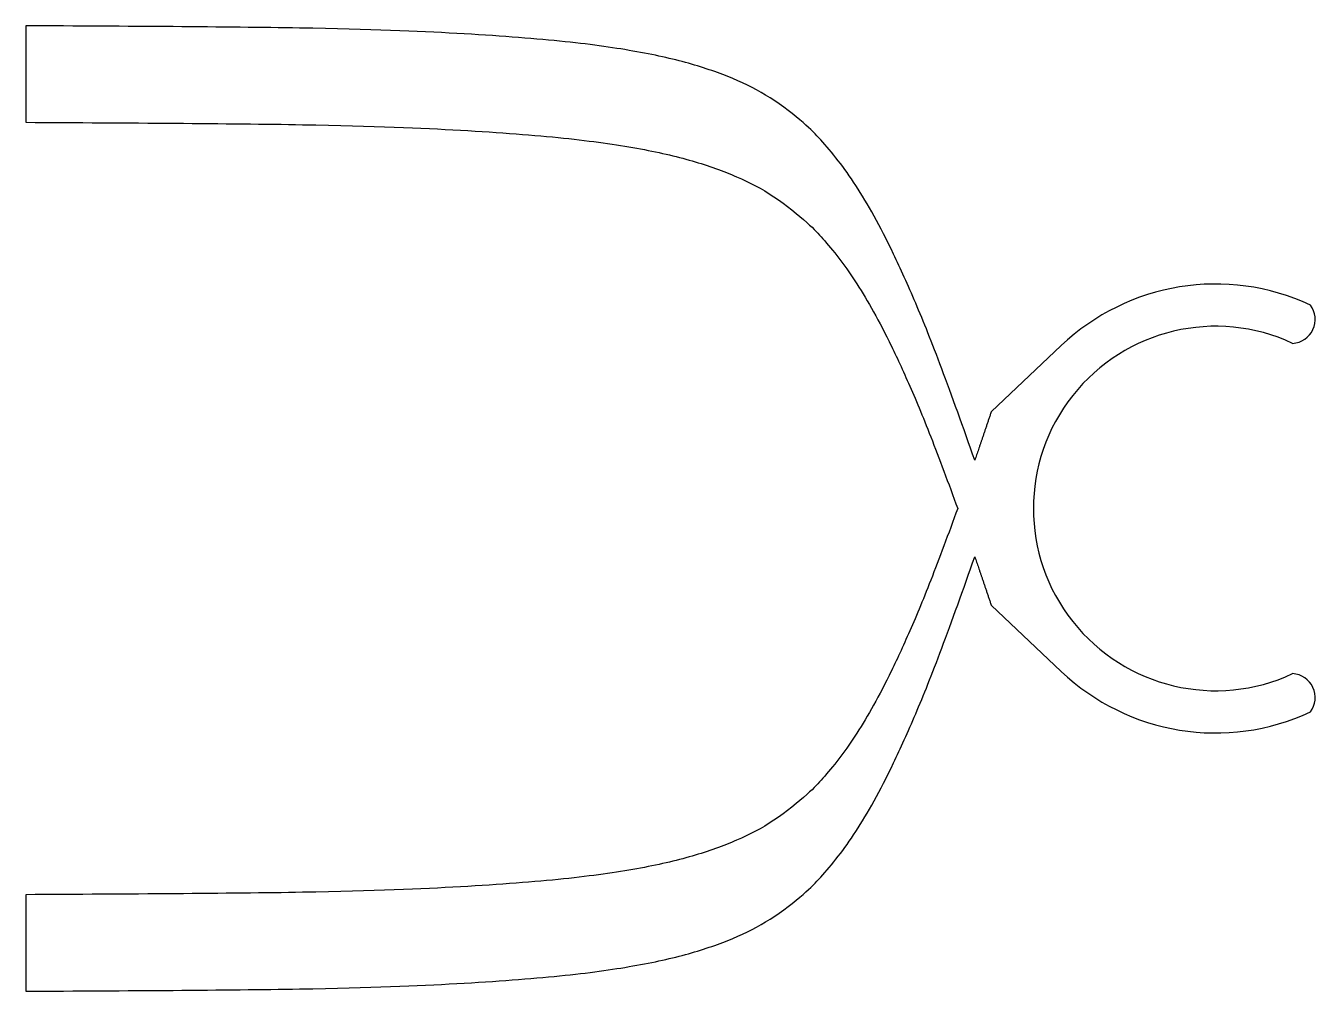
# Model space of a CAD drawing. Header units: inches. Extents: x -2.47 to 0.21, y -1 to 1.
import ezdxf

# ---------------------------------------------------------------- set-up
doc = ezdxf.new("R2010")
doc.units = ezdxf.units.IN
doc.layers.get('0').update_dxf_attribs({"linetype": 'CONTINUOUS'})

msp = doc.modelspace()

# ---------------------------------------------------------------- linework, layer by layer
for p, q in [((-2.465, 1), (-2.465, 0.8)), ((-2.465, 0.8), (-2.465, 0.8)), ((-0.3198, 0.3376), (-0.465, 0.2)), ((-0.465, -0.2), (-0.3198, -0.3376)), ((-2.465, -0.8), (-2.465, -0.8)), ((-2.465, -0.8), (-2.465, -1))]:
    msp.add_line(p, q)
for centre, radius, start, end in [((0, 0), 0.465, 65, 133.4542), ((0.1565, 0.3918), 0.0498, -86.5204, 36.5204), ((0, 0), 0.3775, 65, 295), ((0, 0), 0.465, 226.5458, 295), ((0.1565, -0.3918), 0.0498, -36.5204, 86.5204)]:
    msp.add_arc(centre, radius, start, end)
for points, weights in [([(-0.499, 0.1), (-0.8102, 1), (-2.465, 1)], [1.07119386175, 2.96374588884, 1]), ([(-2.465, 0.8), (-0.8227, 0.8), (-0.5343, 0)], [1.00000038297, 2.92052602298, 1.15263151649]), ([(-0.465, 0.2), (-0.4826, 0.1475), (-0.499, 0.1)], [1, 1.03625411116, 1.07119386175]), ([(-0.5343, 0), (-0.8227, -0.8), (-2.465, -0.8)], [1.15263151649, 2.92052602298, 1.00000038297]), ([(-2.465, -1), (-0.8102, -1), (-0.499, -0.1)], [1, 2.96374588884, 1.07119386175]), ([(-0.499, -0.1), (-0.4826, -0.1475), (-0.465, -0.2)], [1.07119386175, 1.03625411116, 1])]:
    msp.add_rational_spline(points, weights, degree=2)

doc.saveas('drawing.dxf')
